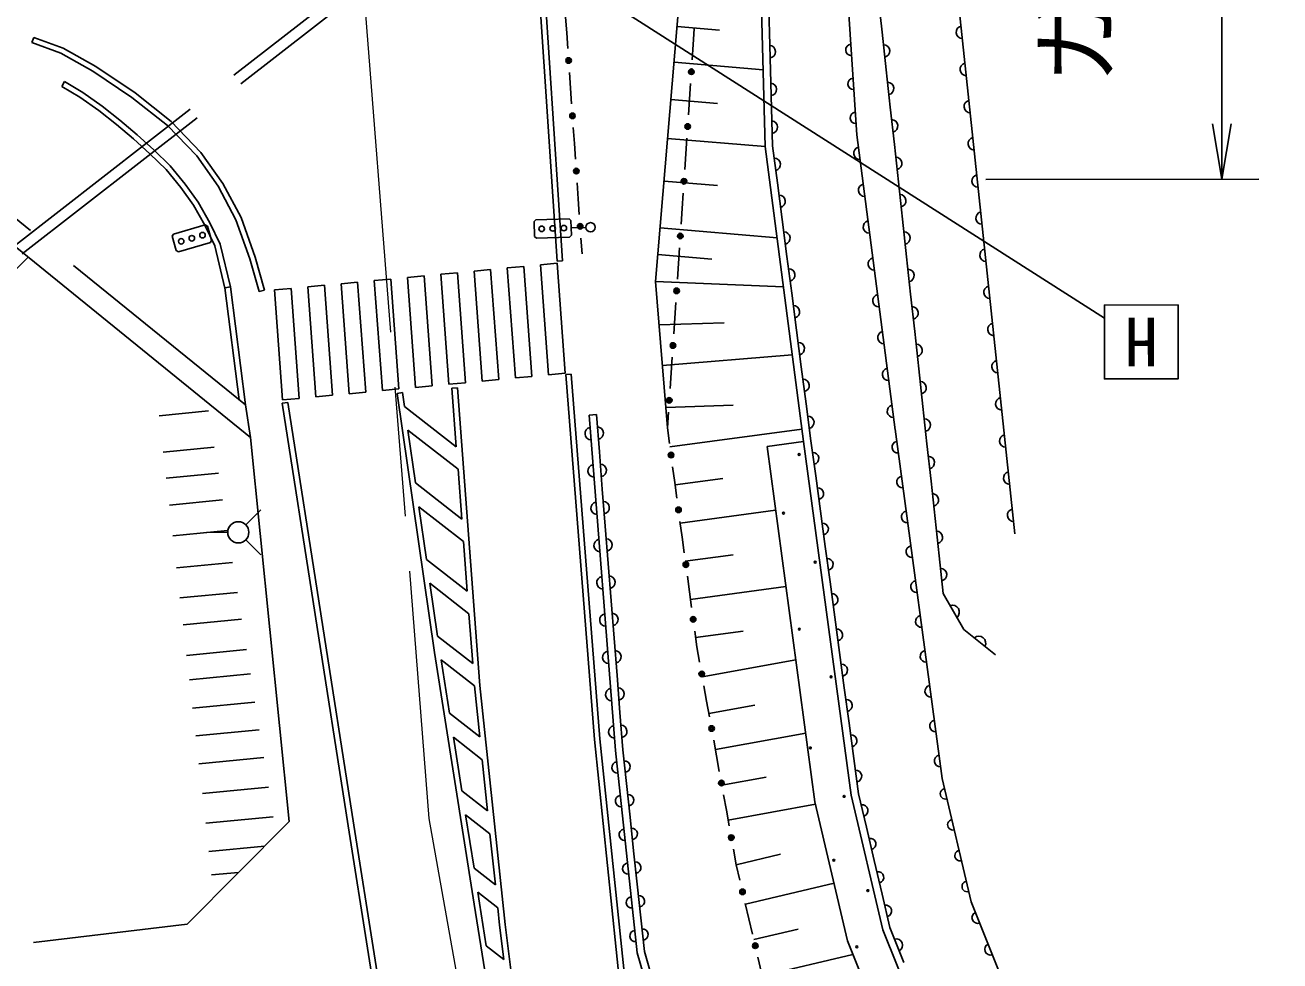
# Model space of a CAD drawing. Units: millimetres, scale not verified. Extents: x 40000 to 680000, y 20000 to 380000.
# Drawn here: x 398054 to 432038, y 270684 to 296040 of the extents above; entities that cross this region are included whole.
import ezdxf
from ezdxf.enums import TextEntityAlignment as Align

# ---------------------------------------------------------------- set-up
doc = ezdxf.new("R2010")
doc.units = ezdxf.units.MM
doc.header["$LTSCALE"] = 1000
doc.linetypes.add('CHAIN', pattern=[18.5, 12, -1.5, 3.5, -1.5])
doc.linetypes.add('DASHED', pattern=[7.5, 6, -1.5])
for name, color, linetype, lineweight in [('M-BGD', 7, 'Continuous', 25), ('M-BGD-EXST', 7, 'Continuous', 25), ('M-BMK', 2, 'CHAIN', 13), ('M-STR-STRC', 7, 'Continuous', 25)]:
    doc.layers.add(name, color=color, linetype=linetype, lineweight=lineweight)
doc.styles.add('ＭＳ ゴシック', font='')
doc.styles.get('ＭＳ ゴシック').set_extended_font_data('MS Gothic')

# ---------------------------------------------------------------- blocks, each defined once
blk = doc.blocks.new('open_arrow')
at = {"color": 0, "linetype": 'Continuous', "lineweight": -2}
blk.add_lwpolyline([(7.5, 1.25), (0, 0), (7.5, -1.25)], dxfattribs=at)

msp = doc.modelspace()

# ---------------------------------------------------------------- linework, layer by layer
at = {"layer": 'M-BGD'}
for p, q in [((422192, 307419), (424863, 282254)), ((418098, 292749), (417703, 307110)), ((415129, 289093), (415804, 297070)), ((418185, 296855), (418213, 295832)), ((420338, 296748), (420578, 293062)), ((421155, 296857), (421265, 295844)), ((412722, 295829), (412692, 296257)), ((415714, 295998), (416864, 295901)), ((412722, 295829), (412752, 295401)), ((416148, 295518), (416177, 295942)), ((418213, 295832), (418241, 294810)), ((421265, 295844), (421376, 294830)), ((416148, 295518), (416120, 295094)), ((415632, 295035), (418041, 294831)), ((412826, 294331), (412796, 294759)), ((418241, 294810), (418269, 293787)), ((421376, 294830), (421486, 293817)), ((399123, 294508), (399046, 294379)), ((412826, 294331), (412856, 293903)), ((416048, 294034), (416077, 294458)), ((415547, 294026), (416808, 293919)), ((416048, 294034), (416020, 293610)), ((418269, 293787), (418298, 292765)), ((421486, 293817), (421596, 292803)), ((412930, 292833), (412901, 293261)), ((415457, 292969), (418098, 292746)), ((415949, 292550), (415977, 292974)), ((421618, 285076), (420578, 293062)), ((412930, 292833), (412960, 292405)), ((419139, 284754), (418098, 292749)), ((418298, 292765), (418428, 291766)), ((421596, 292803), (421707, 291790)), ((415949, 292550), (415920, 292126)), ((413035, 291335), (413005, 291763)), ((415359, 291812), (416805, 291690)), ((418428, 291766), (418557, 290768)), ((421707, 291790), (421817, 290777)), ((413035, 291335), (413064, 290907)), ((415849, 291066), (415877, 291490)), ((415849, 291066), (415820, 290642)), ((418557, 290768), (418687, 289770)), ((421817, 290777), (421927, 289763)), ((413139, 289838), (413109, 290266)), ((415252, 290545), (418420, 290277)), ((415749, 289582), (415778, 290006)), ((415191, 289827), (416650, 289696)), ((415749, 289582), (415721, 289158)), ((418687, 289770), (418817, 288772)), ((421927, 289763), (422038, 288750)), ((403614, 288944), (403465, 288925)), ((403854, 285884), (403465, 288925)), ((404023, 285747), (403614, 288944)), ((415129, 289093), (418592, 288951)), ((415129, 289093), (415450, 285131)), ((415650, 288098), (415678, 288522)), ((418817, 288772), (418947, 287774)), ((422038, 288750), (422148, 287736)), ((415224, 287916), (416986, 287974)), ((415650, 288098), (415621, 287675)), ((418947, 287774), (419077, 286776)), ((422148, 287736), (422258, 286723)), ((415313, 286816), (418833, 287101)), ((415550, 286615), (415578, 287039)), ((415550, 286615), (415521, 286191)), ((419077, 286776), (419207, 285777)), ((422258, 286723), (422368, 285709)), ((401685, 285456), (403020, 285585)), ((404023, 285747), (404159, 284863)), ((413527, 285490), (413328, 285474)), ((413527, 285490), (413607, 284480)), ((415406, 285676), (417227, 285742)), ((415450, 285131), (415479, 285555)), ((419207, 285777), (419337, 284779)), ((422368, 285709), (422479, 284696)), ((415450, 285131), (415507, 284707)), ((404158, 284870), (404159, 284863)), ((404159, 284863), (405206, 274465)), ((415519, 284614), (419094, 285094)), ((401797, 284471), (403176, 284604)), ((413607, 284480), (413686, 283470)), ((419139, 284753), (418148, 284619)), ((419337, 284779), (419466, 283823)), ((422479, 284696), (422589, 283682)), ((401878, 283764), (403288, 283901)), ((415649, 283647), (415592, 284071)), ((419466, 283823), (419595, 282866)), ((413686, 283470), (413766, 282460)), ((415649, 283647), (415706, 283223)), ((415658, 283581), (416950, 283754)), ((422589, 283682), (422699, 282669)), ((401961, 283036), (403404, 283175)), ((415797, 282547), (418381, 282894)), ((419595, 282866), (419724, 281909)), ((413766, 282460), (413846, 281451)), ((415848, 282164), (415791, 282588)), ((422699, 282669), (422810, 281655)), ((402057, 282200), (403537, 282343)), ((415848, 282164), (415905, 281740)), ((419724, 281909), (419854, 280953)), ((402156, 281332), (403674, 281479)), ((413846, 281451), (413925, 280441)), ((415935, 281513), (417228, 281687)), ((422810, 281655), (422920, 280642)), ((416047, 280680), (415990, 281104)), ((416074, 280479), (418660, 280826)), ((419854, 280953), (419983, 279996)), ((402249, 280519), (403803, 280670)), ((413925, 280441), (414005, 279431)), ((416047, 280680), (416104, 280256)), ((422920, 280642), (423482, 279665)), ((402332, 279793), (403919, 279947)), ((419983, 279996), (420112, 279039)), ((414005, 279431), (414085, 278421)), ((416246, 279197), (416189, 279621)), ((416213, 279445), (417506, 279618)), ((423482, 279665), (424335, 278981)), ((402427, 278959), (404051, 279117)), ((416246, 279197), (416322, 278775)), ((420112, 279039), (420241, 278083)), ((416393, 278384), (418928, 278842)), ((402503, 278300), (404156, 278460)), ((414085, 278421), (414164, 277411)), ((416513, 277719), (416437, 278141)), ((420241, 278083), (420370, 277126)), ((402590, 277531), (404278, 277694)), ((416513, 277719), (416589, 277297)), ((414164, 277411), (414244, 276401)), ((416573, 277388), (417818, 277613)), ((420370, 277126), (420499, 276169)), ((402676, 276780), (404397, 276946)), ((416779, 276242), (416703, 276664)), ((416749, 276409), (419196, 276851)), ((414244, 276401), (414341, 275491)), ((402763, 276023), (404517, 276193)), ((416779, 276242), (416856, 275820)), ((420499, 276169), (420628, 275213)), ((416923, 275448), (418125, 275664)), ((402855, 275219), (404645, 275392)), ((414341, 275491), (414438, 274581)), ((417046, 274764), (416970, 275186)), ((417094, 274500), (419462, 274928)), ((420628, 275213), (420840, 274307)), ((402947, 274412), (404773, 274589)), ((417046, 274764), (417122, 274342)), ((405206, 274465), (402448, 271678)), ((414438, 274581), (414536, 273670)), ((420840, 274307), (421052, 273400)), ((403035, 273644), (404538, 273789)), ((414536, 273670), (414633, 272760)), ((417313, 273287), (417237, 273709)), ((417313, 273287), (418509, 273579)), ((417313, 273287), (417411, 272869)), ((421052, 273400), (421265, 272494)), ((403107, 273012), (403838, 273082)), ((414633, 272760), (414730, 271850)), ((417563, 272224), (419963, 272790)), ((417657, 271825), (417559, 272243)), ((421265, 272494), (421477, 271588)), ((402448, 271678), (398281, 271181)), ((414730, 271850), (414827, 270939)), ((417657, 271825), (417756, 271407)), ((417789, 271265), (418988, 271547)), ((421477, 271588), (421856, 270644)), ((414827, 270939), (415094, 270021)), ((418021, 270283), (420476, 270861)), ((418002, 270363), (417903, 270781))]:
    msp.add_line(p, q, dxfattribs=at)
at = {"layer": 'M-BGD', "linetype": 'DASHED'}
for p, q in [((397794, 290074), (415272, 303685)), ((397978, 289838), (415457, 303448))]:
    msp.add_line(p, q, dxfattribs=at)
at = {"layer": 'M-BGD'}
for points in [[(403468, 288909), (403193, 290057), (402926, 290615), (402615, 291161), (402268, 291643), (401875, 292123), (401435, 292551), (400990, 292957), (400526, 293348), (400049, 293723), (399536, 294086), (399046, 294379)], [(403614, 288944), (403335, 290107), (403058, 290684), (402741, 291242), (402387, 291734), (401986, 292224), (401538, 292660), (401089, 293070), (400620, 293464), (400138, 293844), (399618, 294212), (399123, 294508)], [(404159, 284863), (395045, 292263), (384274, 292153)], [(390057, 279495), (392400, 284015), (398140, 289750)], [(417905, 260428), (416504, 264451), (414630, 270900), (414045, 276383), (413328, 285474)], [(432038, 260938), (430247, 262032), (428698, 263482), (427053, 265384), (425907, 267363), (424710, 269709), (423676, 272283), (422893, 275630), (421616, 285087)], [(430214, 257951), (428117, 259231), (426171, 261053), (424189, 263344), (422832, 265689), (421521, 268258), (420329, 271226), (419447, 274995), (418148, 284619)], [(430735, 258805), (428726, 260031), (426893, 261747), (425007, 263927), (423710, 266167), (422432, 268673), (421286, 271528), (420431, 275176), (419139, 284753)]]:
    msp.add_lwpolyline(points, dxfattribs=at)
at = {"layer": 'M-BGD', "linetype": 'DASHED'}
msp.add_lwpolyline([(404023, 285747), (395255, 292865), (384268, 292753)], dxfattribs=at)
at = {"layer": 'M-BGD'}
for centre, radius in [((412774, 295080), 75), ((412774, 295080), 49.5), ((412774, 295080), 24.5), ((416098, 294776), 75), ((416098, 294776), 49.5), ((416098, 294776), 24.5), ((412878, 293582), 75), ((412878, 293582), 49.5), ((412878, 293582), 24.5), ((415999, 293292), 75), ((415999, 293292), 49.5), ((415999, 293292), 24.5), ((412983, 292084), 75), ((412983, 292084), 49.5), ((412983, 292084), 24.5), ((415899, 291808), 75), ((415899, 291808), 49.5), ((415899, 291808), 24.5), ((413087, 290587), 75), ((413087, 290587), 49.5), ((413087, 290587), 24.5), ((415799, 290324), 75), ((415799, 290324), 49.5), ((415799, 290324), 24.5), ((415699, 288840), 75), ((415699, 288840), 49.5), ((415699, 288840), 24.5), ((415600, 287357), 75), ((415600, 287357), 49.5), ((415600, 287357), 24.5), ((415500, 285873), 75), ((415500, 285873), 49.5), ((415500, 285873), 24.5), ((415550, 284389), 75), ((415550, 284389), 49.5), ((415550, 284389), 24.5), ((419016, 284403), 25), ((415749, 282905), 75), ((415749, 282905), 49.5), ((415749, 282905), 24.5), ((418594, 282817), 25), ((415948, 281422), 75), ((415948, 281422), 49.5), ((415948, 281422), 24.5), ((419454, 281489), 25), ((416147, 279939), 75), ((416147, 279939), 49.5), ((416147, 279939), 24.5), ((419023, 279674), 25), ((416380, 278458), 75), ((416380, 278458), 49.5), ((416380, 278458), 24.5), ((419882, 278383), 25), ((416646, 276980), 75), ((416646, 276980), 49.5), ((416646, 276980), 24.5), ((419322, 276454), 25), ((416913, 275503), 75), ((416913, 275503), 49.5), ((416913, 275503), 24.5), ((420235, 275142), 25), ((417179, 274025), 75), ((417179, 274025), 49.5), ((417179, 274025), 24.5), ((419956, 273410), 25), ((417485, 272556), 75), ((417485, 272556), 49.5), ((417485, 272556), 24.5), ((420880, 272588), 25), ((417829, 271094), 75), ((417829, 271094), 49.5), ((417829, 271094), 24.5), ((420578, 271067), 25)]:
    msp.add_circle(centre, radius, dxfattribs=at)
for centre, radius, start, end in [((423440, 295845), 170, 102.7766, 269.3413), ((418205, 295320), 172, 278.8886, 84.2595), ((420432, 295366), 154, 95.2072, 272.2519), ((421300, 295335), 171, 283.3358, 89.0869), ((423547, 294838), 170, 102.7793, 269.3392), ((418234, 294298), 172, 278.8886, 84.2595), ((420492, 294444), 154, 95.2051, 272.2523), ((421410, 294321), 171, 283.3358, 89.0869), ((423654, 293832), 170, 102.7773, 269.3397), ((420552, 293523), 154, 95.2072, 272.2519), ((418262, 293275), 172, 278.8886, 84.2595), ((421520, 293308), 171, 283.3358, 89.0869), ((423761, 292825), 170, 102.7773, 269.3397), ((420662, 292565), 169, 103.8176, 271.017), ((418344, 292263), 169, 283.8148, 91.0191), ((421630, 292294), 171, 283.3358, 89.0869), ((423867, 291818), 170, 102.7774, 269.3404), ((420792, 291567), 169, 103.8176, 271.017), ((418474, 291265), 169, 283.8148, 91.0191), ((421741, 291281), 171, 283.3358, 89.0869), ((423974, 290812), 170, 102.7793, 269.3392), ((420922, 290569), 169, 103.8176, 271.017), ((418604, 290267), 169, 283.8148, 91.0191), ((421851, 290267), 171, 283.3358, 89.0869), ((424081, 289805), 170, 102.7793, 269.3392), ((421052, 289570), 169, 103.8176, 271.017), ((418734, 289269), 169, 283.8148, 91.0191), ((421961, 289254), 171, 283.3358, 89.0869), ((424188, 288799), 170, 102.7773, 269.3397), ((421182, 288572), 169, 103.8176, 271.017), ((418864, 288270), 169, 283.8148, 91.0191), ((422072, 288240), 171, 283.3358, 89.0869), ((424295, 287792), 170, 102.7773, 269.3397), ((421312, 287574), 169, 103.8176, 271.017), ((418994, 287272), 169, 283.8148, 91.0191), ((422182, 287227), 171, 283.3358, 89.0869), ((424402, 286785), 170, 102.7785, 269.3408), ((421442, 286576), 169, 103.8176, 271.017), ((419124, 286274), 169, 283.8148, 91.0191), ((422292, 286213), 171, 283.3358, 89.0869), ((424508, 285779), 170, 102.7793, 269.3392), ((421572, 285578), 169, 103.8176, 271.017), ((413388, 284971), 170, 101.29, 267.7332), ((413547, 284983), 170, 281.2711, 87.7513), ((419253, 285276), 169, 283.8148, 91.0191), ((422402, 285200), 171, 283.3358, 89.0869), ((424615, 284772), 170, 102.7773, 269.3397), ((419390, 284299), 161, 281.6969, 93.6743), ((421691, 284605), 159, 100.977, 274.3949), ((413467, 283961), 170, 101.2897, 267.732), ((413627, 283974), 170, 281.2711, 87.7513), ((422513, 284187), 171, 283.3358, 89.0869), ((421818, 283660), 159, 100.977, 274.3949), ((424722, 283766), 170, 102.7773, 269.3397), ((419520, 283343), 161, 281.6969, 93.6743), ((413547, 282950), 170, 101.288, 267.7337), ((413706, 282964), 170, 281.2711, 87.7513), ((422623, 283173), 171, 283.3358, 89.0869), ((421946, 282716), 159, 100.977, 274.3949), ((424829, 282759), 170, 102.7794, 269.3399), ((419649, 282386), 161, 281.6969, 93.6743), ((413627, 281940), 170, 101.2897, 267.732), ((413786, 281954), 170, 281.2711, 87.7513), ((422733, 282160), 171, 283.3358, 89.0869), ((422073, 281771), 159, 100.977, 274.3949), ((419778, 281429), 161, 281.6969, 93.6743), ((413706, 280930), 170, 101.288, 267.7337), ((413866, 280944), 170, 281.2711, 87.7513), ((422844, 281146), 171, 283.3358, 89.0869), ((422201, 280826), 159, 100.9766, 274.3938), ((419907, 280473), 161, 281.6969, 93.6743), ((413786, 279920), 170, 101.2897, 267.732), ((413945, 279934), 170, 281.2711, 87.7513), ((422328, 279882), 159, 100.977, 274.3949), ((423164, 280132), 192, 312.6794, 107.1506), ((420036, 279516), 161, 281.6969, 93.6743), ((423886, 279295), 186, 332.3691, 130.1763), ((413866, 278910), 170, 101.2871, 267.7345), ((414025, 278924), 170, 281.2711, 87.7513), ((422456, 278937), 159, 100.9762, 274.3966), ((420165, 278559), 161, 281.6969, 93.6743), ((413945, 277900), 170, 101.2888, 267.7328), ((414105, 277915), 170, 281.2711, 87.7513), ((422583, 277992), 159, 100.9762, 274.3966), ((420294, 277603), 161, 281.6969, 93.6743), ((414025, 276889), 170, 101.2871, 267.7345), ((414184, 276905), 170, 281.2711, 87.7513), ((422711, 277048), 159, 100.9758, 274.3955), ((420423, 276646), 161, 281.6969, 93.6743), ((414097, 275926), 153, 97.2847, 274.8988), ((414290, 275946), 153, 277.0722, 95.1121), ((422838, 276103), 159, 100.9762, 274.3966), ((420552, 275689), 161, 281.6969, 93.6743), ((422984, 275210), 143, 100.5273, 285.8305), ((414194, 275013), 153, 97.2851, 274.8992), ((414387, 275036), 153, 277.0722, 95.1121), ((420729, 274758), 155, 285.0942, 101.264), ((414292, 274099), 153, 97.2847, 274.8979), ((414484, 274125), 153, 277.0714, 95.1129), ((423180, 274373), 143, 100.5285, 285.8294), ((420941, 273852), 155, 285.0942, 101.264), ((423376, 273536), 143, 100.5273, 285.8305), ((414389, 273185), 153, 97.2851, 274.8992), ((414582, 273215), 153, 277.0722, 95.1121), ((421154, 272946), 155, 285.0942, 101.264), ((423572, 272700), 143, 100.5278, 285.8284), ((414487, 272271), 153, 97.2839, 274.8996), ((414679, 272304), 153, 277.0722, 95.1121), ((421366, 272040), 155, 285.0942, 101.264), ((423852, 271855), 154, 113.4188, 290.3249), ((414776, 271394), 153, 277.0714, 95.1129), ((414584, 271358), 153, 97.2843, 274.9009), ((421647, 271108), 171, 298.8856, 104.8588), ((424197, 270997), 154, 113.4201, 290.3236)]:
    msp.add_arc(centre, radius, start, end, dxfattribs=at)
at = {"layer": 'M-BGD-EXST'}
for p, q in [((412679, 297427), (427284, 288095)), ((402070, 290379), (402934, 290629)), ((402934, 290629), (402996, 290594)), ((402996, 290594), (403107, 290210)), ((411839, 290714), (411887, 290765)), ((411852, 290314), (411839, 290714)), ((411887, 290765), (412787, 290794)), ((412787, 290794), (412838, 290745)), ((412838, 290745), (412851, 290346)), ((402035, 290318), (402070, 290379)), ((402146, 289933), (402035, 290318)), ((411903, 290265), (411852, 290314)), ((412802, 290294), (411903, 290265)), ((412851, 290346), (412802, 290294)), ((413244, 290558), (412844, 290545)), ((402208, 289899), (402146, 289933)), ((403073, 290148), (402208, 289899)), ((403107, 290210), (403073, 290148)), ((404030, 282498), (404435, 282904)), ((403541, 282296), (402968, 282295)), ((404031, 282093), (404436, 281688))]:
    msp.add_line(p, q, dxfattribs=at)
msp.add_lwpolyline([(429284, 288456), (427284, 288455), (427285, 286455), (429285, 286456)], close=True, dxfattribs=at)
for centre, radius in [((412045, 290520), 75), ((412345, 290530), 75), ((412645, 290539), 75), ((413369, 290562), 125), ((402283, 290181), 74.5), ((402571, 290264), 75), ((402859, 290347), 75), ((403828, 282296), 286)]:
    msp.add_circle(centre, radius, dxfattribs=at)
at = {"layer": 'M-BMK'}
for p, q in [((407010, 299683), (408991, 274543)), ((408991, 274543), (415851, 236099))]:
    msp.add_line(p, q, dxfattribs=at)
at = {"layer": 'M-STR-STRC'}
for p, q in [((430453, 312864), (430464, 291864)), ((411076, 310722), (412461, 289641)), ((411226, 310732), (412611, 289651)), ((398289, 295706), (398237, 295565)), ((424077, 291860), (431464, 291864)), ((412014, 289544), (412462, 289586)), ((412234, 286564), (412014, 289544)), ((412611, 289651), (412461, 289641)), ((412462, 289586), (412682, 286606)), ((408412, 289203), (408860, 289245)), ((408632, 286223), (408412, 289203)), ((408860, 289245), (409080, 286265)), ((409313, 289288), (409761, 289331)), ((409533, 286308), (409313, 289288)), ((409761, 289331), (409981, 286351)), ((410213, 289373), (410661, 289416)), ((410433, 286394), (410213, 289373)), ((410661, 289416), (410881, 286436)), ((411114, 289459), (411562, 289501)), ((411333, 286479), (411114, 289459)), ((411562, 289501), (411781, 286521)), ((404536, 288860), (404392, 288819)), ((404811, 288862), (405259, 288904)), ((405030, 285882), (404811, 288862)), ((405259, 288904), (405479, 285924)), ((405711, 288947), (406159, 288990)), ((405931, 285967), (405711, 288947)), ((406159, 288990), (406379, 286010)), ((406611, 289032), (407060, 289075)), ((406831, 286053), (406611, 289032)), ((407060, 289075), (407279, 286095)), ((407512, 289118), (407960, 289160)), ((407732, 286138), (407512, 289118)), ((407960, 289160), (408180, 286180)), ((411781, 286521), (411333, 286479)), ((412682, 286606), (412234, 286564)), ((412848, 286585), (412699, 286574)), ((408180, 286180), (407732, 286138)), ((409080, 286265), (408632, 286223)), ((409981, 286351), (409533, 286308)), ((409762, 286213), (409612, 286202)), ((409612, 286202), (409733, 284611)), ((410881, 286436), (410433, 286394)), ((405168, 285818), (405020, 285795)), ((405479, 285924), (405030, 285882)), ((406379, 286010), (405931, 285967)), ((407279, 286095), (406831, 286053)), ((408275, 286082), (408127, 286061)), ((408329, 285709), (408275, 286082)), ((409733, 284611), (408329, 285709)), ((408628, 283635), (408422, 285065)), ((409779, 284004), (408422, 285065)), ((409779, 284004), (409882, 282655)), ((409882, 282655), (408628, 283635)), ((408927, 281560), (408721, 282991)), ((408721, 282991), (409928, 282048)), ((409928, 282048), (410030, 280699)), ((408927, 281560), (410030, 280699)), ((409020, 280917), (410076, 280092)), ((409227, 279486), (409020, 280917)), ((410076, 280092), (410179, 278742)), ((409227, 279486), (410179, 278742)), ((409551, 277393), (409323, 278840)), ((409323, 278840), (410225, 278135)), ((409551, 277393), (410370, 276753)), ((409653, 276742), (410435, 276131)), ((409881, 275294), (409653, 276742)), ((410435, 276131), (410580, 274748)), ((410580, 274748), (409881, 275294)), ((409984, 274643), (410645, 274126)), ((410212, 273196), (409984, 274643)), ((410645, 274126), (410790, 272744)), ((410212, 273196), (410790, 272744)), ((410314, 272545), (410855, 272122)), ((410546, 271094), (411022, 270723))]:
    msp.add_line(p, q, dxfattribs=at)
for points in [[(398289, 295706), (399083, 295416), (399971, 294916), (401036, 294200), (402008, 293428), (402818, 292591), (403407, 291749), (403903, 290828), (404284, 289750), (404536, 288860)], [(398237, 295565), (399020, 295279), (399892, 294788), (400947, 294079), (401907, 293316), (402702, 292495), (403279, 291671), (403765, 290767), (404141, 289704), (404392, 288819)], [(412699, 286574), (413471, 276684), (414300, 268720), (415607, 259237), (417389, 247348), (419026, 237193)], [(412848, 286585), (413620, 276698), (414449, 268738), (415755, 259259), (417537, 247371), (419174, 237218)], [(409762, 286213), (410374, 278148), (411053, 271672), (411836, 265456), (413044, 256964), (414410, 247438)], [(405168, 285818), (406954, 274365), (409159, 260421), (411851, 244005), (413455, 234930)], [(414262, 247415), (412474, 258400), (411264, 265676), (410213, 272221), (409140, 279038), (408127, 286061)], [(405020, 285795), (406806, 274342), (409011, 260397), (411703, 243980), (413307, 234904)], [(410225, 278135), (410225, 278135), (410370, 276753)], [(410546, 271094), (410362, 272244), (410314, 272545)], [(410855, 272122), (410904, 271654), (411022, 270723)]]:
    msp.add_lwpolyline(points, dxfattribs=at)

# ---------------------------------------------------------------- block references
at = {"layer": 'M-STR-STRC', "xscale": 200, "yscale": 200, "rotation": 90}
msp.add_blockref('open_arrow', (430464, 291864), dxfattribs=at)

# ---------------------------------------------------------------- texts
at = {"layer": 'M-BGD-EXST', "style": 'ＭＳ ゴシック'}
msp.add_text('H', height=1320, rotation=180.03, dxfattribs=at).set_placement((428285, 287455), align=Align.MIDDLE_CENTER)
at = {"layer": 'M-STR-STRC', "style": 'ＭＳ ゴシック'}
msp.add_text('ガードレール', height=1833, rotation=90.03, dxfattribs=at).set_placement((427959, 301959), align=Align.BOTTOM_CENTER)

doc.saveas('drawing.dxf')
